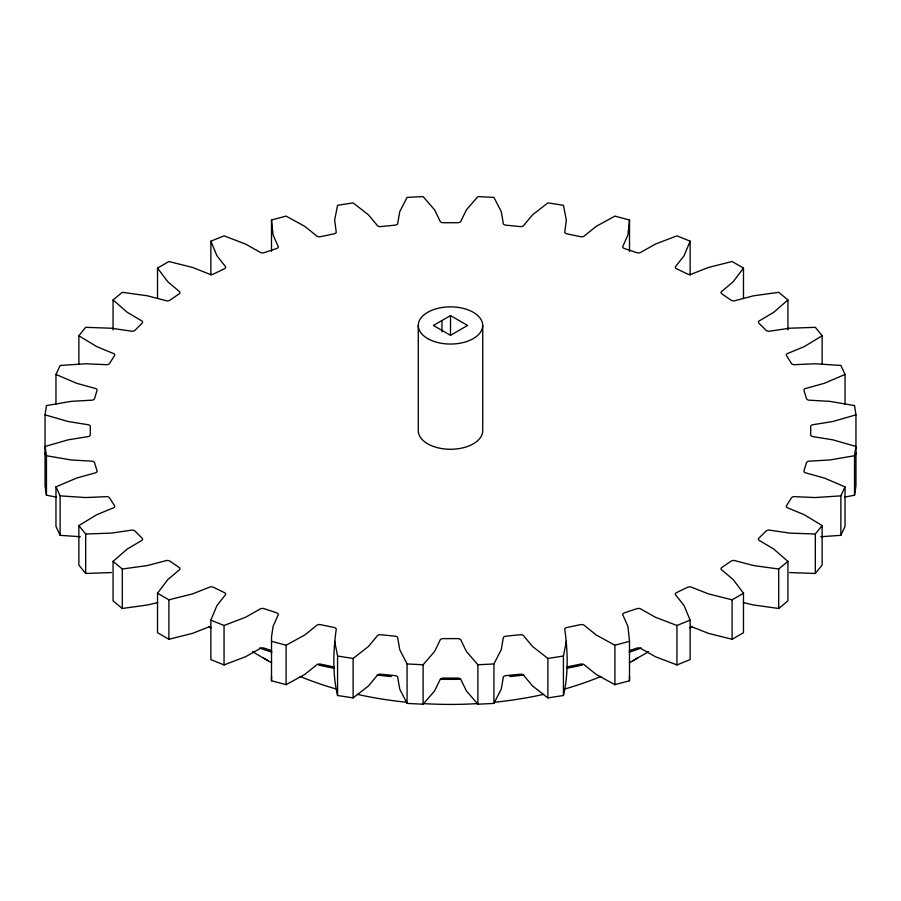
<?xml version="1.0" encoding="UTF-8"?>
<svg xmlns="http://www.w3.org/2000/svg" width="901" height="901" viewBox="0 0 901 901"><rect width="100%" height="100%" fill="white"/><g stroke="black" fill="none" stroke-linecap="round" stroke-linejoin="round"><path stroke-width="1.35" d="M333.989 666.943L320.621 664.127A3.356 1.937 0 0 0 316.262 665.22L304.797 674.432L286.09 684.681L271.494 680.751L271.539 636.759L273.071 626.432L277.925 615.439A3.356 1.937 0 0 0 276.573 612.815L264.252 608.704A3.356 1.937 0 0 0 259.623 609.335L245.556 617.264L224.056 625.485L210.868 620.158L216.882 605.675L224.98 595.336A3.356 1.937 0 0 0 224.428 592.61L213.526 587.328A3.356 1.937 0 0 0 208.784 587.486L192.555 593.883L168.892 599.818L157.517 593.252L167.8 579.591L178.882 570.22A3.356 1.937 0 0 0 179.153 567.484L170.007 561.188A3.356 1.937 0 0 0 165.288 560.872L147.381 565.546L122.299 569.015L113.064 561.402L127.3 548.991L141.029 540.87A3.356 1.937 0 0 0 142.133 538.201L135.015 531.083A3.356 1.937 0 0 0 130.465 530.306L111.42 533.11L85.674 534.011L78.871 525.587L96.621 514.786L112.591 508.164A3.356 1.937 0 0 0 114.472 505.652L109.607 497.938A3.356 1.937 0 0 0 105.361 496.699L85.764 497.555L60.13 495.865L55.963 486.889L76.698 478.037L94.414 473.115A3.356 1.937 0 0 0 97.026 470.829L94.549 462.731A3.356 1.937 0 0 0 90.742 461.098L71.179 459.972L46.458 455.737L45.05 446.479L68.127 439.834L87.059 436.771A3.356 1.937 0 0 0 90.314 434.778L90.314 426.556A3.356 1.937 0 0 0 87.059 424.562L68.127 421.499L45.05 414.854L46.458 405.596L71.179 401.362L90.742 400.235A3.356 1.937 0 0 0 94.549 398.602L97.026 390.516A3.356 1.937 0 0 0 94.414 388.218L76.698 383.308L55.963 374.444L60.13 365.468L85.764 363.779L105.361 364.635A3.356 1.937 0 0 0 109.607 363.407L114.472 355.681A3.356 1.937 0 0 0 112.591 353.169L96.621 346.547L78.871 335.746L85.674 327.322L111.42 328.234L130.465 331.039A3.356 1.937 0 0 0 135.015 330.25L142.133 323.132A3.356 1.937 0 0 0 141.029 320.463L127.3 312.343L113.064 299.932L122.299 292.318L147.381 295.798L165.288 300.461A3.356 1.937 0 0 0 170.007 300.146L179.153 293.85A3.356 1.937 0 0 0 178.882 291.113L167.8 281.743L157.517 268.093L168.892 261.515L192.555 267.451L208.784 273.848A3.356 1.937 0 0 0 213.526 274.005L224.428 268.735A3.356 1.937 0 0 0 224.98 266.009L216.882 255.659L210.868 241.186L224.056 235.848L245.556 244.07L259.623 251.998A3.356 1.937 0 0 0 264.252 252.629L276.573 248.53A3.356 1.937 0 0 0 277.925 245.894L273.071 234.902L271.494 220.035L286.09 216.105L304.797 226.365L316.262 235.578A3.356 1.937 0 0 0 320.621 236.659L333.989 233.855A3.356 1.937 0 0 0 336.129 231.399L334.654 220.092L337.571 205.293L353.113 202.883L368.464 214.855L376.978 225.081A3.356 1.937 0 0 0 380.954 226.59L394.965 225.16A3.356 1.937 0 0 0 397.791 222.964L399.751 211.667L407.072 197.398L423.11 196.587L434.62 209.91L439.936 220.835A3.356 1.937 0 0 0 443.382 222.716L457.618 222.716A3.356 1.937 0 0 0 461.064 220.835L466.38 209.91L477.89 196.587L493.928 197.398L501.249 211.667L503.209 222.964A3.356 1.937 0 0 0 506.035 225.16L520.046 226.59A3.356 1.937 0 0 0 524.022 225.081L532.536 214.855L547.887 202.883L563.429 205.293L566.346 220.092L564.871 231.399A3.356 1.937 0 0 0 567.011 233.855L580.379 236.659A3.356 1.937 0 0 0 584.738 235.578L596.203 226.365L614.91 216.105L629.506 220.035L629.506 251.334M271.494 680.751L271.539 676.212M629.506 220.035L627.929 234.902L623.075 245.894A3.356 1.937 0 0 0 624.427 248.53L636.748 252.629A3.356 1.937 0 0 0 641.377 251.998L655.444 244.07L676.944 235.848L690.132 241.186L690.132 275.199M690.132 241.186L684.118 255.659L676.02 266.009A3.356 1.937 0 0 0 676.572 268.735L687.474 274.005A3.356 1.937 0 0 0 692.216 273.848L708.445 267.451L732.108 261.515L743.483 268.093L733.2 281.743L722.118 291.113A3.356 1.937 0 0 0 721.847 293.85L730.993 300.146A3.356 1.937 0 0 0 735.712 300.461L753.619 295.798L778.701 292.318L787.936 299.932L773.7 312.343L759.971 320.463A3.356 1.937 0 0 0 758.867 323.132L765.985 330.25A3.356 1.937 0 0 0 770.535 331.039L789.58 328.234L815.326 327.322L822.129 335.746L804.379 346.547L788.409 353.169A3.356 1.937 0 0 0 786.528 355.681L791.393 363.407A3.356 1.937 0 0 0 795.639 364.635L815.236 363.779L840.87 365.468L845.037 374.444L824.302 383.308L806.586 388.218A3.356 1.937 0 0 0 803.974 390.516L806.451 398.602A3.356 1.937 0 0 0 810.258 400.235L829.821 401.362L854.542 405.596L855.95 414.854L832.873 421.499L813.941 424.562A3.356 1.937 0 0 0 810.686 426.556L810.686 434.778A3.356 1.937 0 0 0 813.941 436.771L832.873 439.834L855.95 446.479L854.542 455.737L829.821 459.972L810.258 461.098A3.356 1.937 0 0 0 806.451 462.731L803.974 470.829A3.356 1.937 0 0 0 806.586 473.115L824.302 478.037L845.037 486.889L840.87 495.865L815.236 497.555L795.639 496.699A3.356 1.937 0 0 0 791.393 497.938L786.528 505.652A3.356 1.937 0 0 0 788.409 508.164L804.379 514.786L822.129 525.587L815.326 534.011L789.58 533.11L770.535 530.306A3.356 1.937 0 0 0 765.985 531.083L758.867 538.201A3.356 1.937 0 0 0 759.971 540.87L773.7 548.991L787.936 561.402L778.701 569.015L753.619 565.546L735.712 560.872A3.356 1.937 0 0 0 730.993 561.188L721.847 567.484A3.356 1.937 0 0 0 722.118 570.22L733.2 579.591L743.483 593.252L732.108 599.818L708.445 593.883L692.216 587.486A3.356 1.937 0 0 0 687.474 587.328L676.572 592.61A3.356 1.937 0 0 0 676.02 595.336L684.118 605.675L690.132 620.158L676.944 625.485L655.444 617.264L641.377 609.335A3.356 1.937 0 0 0 636.748 608.704L624.427 612.815A3.356 1.937 0 0 0 623.075 615.439L627.929 626.432L629.506 641.298L614.91 645.229L596.203 634.98L584.738 625.756A3.356 1.937 0 0 0 580.379 624.675L567.011 627.479A3.356 1.937 0 0 0 564.871 629.934C567.776 651.367 568.554 674.32 563.429 695.504L547.887 697.903L532.536 685.943L524.022 675.716A3.356 1.937 0 0 0 520.046 674.207L506.035 675.626A3.356 1.937 0 0 0 503.209 677.834L501.249 689.119L493.928 703.399L477.89 704.21L466.38 690.887L461.064 679.962A3.356 1.937 0 0 0 457.618 678.081L443.382 678.081A3.356 1.937 0 0 0 439.936 679.962L434.62 690.887L423.11 704.21L407.072 703.399L399.751 689.119L397.791 677.834A3.356 1.937 0 0 0 394.965 675.626L380.954 674.207A3.356 1.937 0 0 0 376.978 675.716L368.464 685.943L353.113 697.903L337.571 695.504C332.446 674.32 333.224 651.367 336.129 629.934A3.356 1.937 0 0 0 333.989 627.479L320.621 624.675A3.356 1.937 0 0 0 316.262 625.756L304.797 634.98L286.09 645.229L271.494 641.298M45.05 454.307L45.455 451.66M844.474 497.149L854.542 495.201L855.95 485.943L855.95 414.854M566.346 641.253L563.429 656.041L563.429 695.504M820.743 536.726L840.87 535.329L845.037 526.353L845.037 486.889M493.928 703.399L493.928 663.947L501.249 649.666L503.209 638.37A3.356 1.937 0 0 1 506.035 636.174L520.046 634.743A3.356 1.937 0 0 1 524.022 636.252L532.536 646.479L547.887 658.451L563.429 656.041M789.58 572.563L815.326 573.475L822.129 565.051L822.129 525.587M423.11 704.21L423.11 664.758L434.62 651.423L439.936 640.498A3.356 1.937 0 0 1 443.382 638.618L457.618 638.618A3.356 1.937 0 0 1 461.064 640.498L466.38 651.423L477.89 664.758L477.89 704.21M743.269 602.611L753.619 604.999L778.701 608.479L787.936 600.866L787.936 561.402M334.654 641.253L337.571 656.041L353.113 658.451L368.464 646.479L376.978 636.252A3.356 1.937 0 0 1 380.954 634.743L394.965 636.174A3.356 1.937 0 0 1 397.791 638.37L399.751 649.666L407.072 663.947L407.072 703.399M450.5 315.587L433.415 325.452L450.5 335.318L467.585 325.452L450.5 315.587L450.5 335.228M632.739 660.838L648.517 651.727M689.783 627.896L692.216 626.499M690.763 626.398A3.356 1.937 0 0 1 692.216 626.95L708.445 633.347L732.108 639.282L743.483 632.705L743.483 593.252M629.36 650.623L636.748 648.157A3.356 1.937 0 0 1 641.377 648.799L655.444 656.728L676.944 664.938L690.132 659.611L690.132 620.158M210.868 620.158L210.868 659.611L224.056 664.938L245.556 656.728L259.623 648.799A3.356 1.937 0 0 1 264.252 648.157L271.64 650.623M567.011 666.943L580.379 664.127A3.356 1.937 0 0 1 584.738 665.22L596.203 674.432L614.91 684.681L629.506 680.751L629.506 641.298M157.731 602.611L147.381 604.999L122.299 608.479L113.064 600.866L113.064 561.402M157.517 593.252L157.517 632.705L168.892 639.282L192.555 633.347L208.784 626.95A3.356 1.937 0 0 1 210.237 626.398M111.42 572.563L85.674 573.475L78.871 565.051L78.871 525.587M477.89 664.758L493.928 663.947M407.072 663.947L423.11 664.758M80.257 536.726L60.13 535.329L55.963 526.353L55.963 486.889M56.526 497.149L46.458 495.201L45.05 485.943L45.05 414.854M208.784 626.499L211.217 627.896M252.483 651.727L268.261 660.838M855.545 451.66L855.95 454.307M629.461 676.212L629.506 680.751M854.542 455.737L854.542 495.201M845.037 374.444L845.037 404.38M840.87 495.865L840.87 535.329M822.129 335.746L822.129 364.319M815.326 534.011L815.326 573.475M787.936 299.932L787.936 329.867M778.701 569.015L778.701 608.479M743.483 268.093L743.483 298.017M732.108 599.818L732.108 639.282M676.944 625.485L676.944 664.938M614.91 645.229L614.91 684.681M547.887 658.451L547.887 697.903M482.722 325.452L482.722 430.667A32.222 18.594 0 0 1 450.5 449.272A32.222 18.594 0 0 1 418.278 430.667L418.278 325.452M441.952 320.519L441.952 331.737M353.113 658.451L353.113 697.903M337.571 656.041L337.571 695.504M286.09 645.229L286.09 684.681M271.494 220.035L271.494 251.334M224.056 625.485L224.056 664.938M210.868 241.186L210.868 275.199M168.892 599.818L168.892 639.282M157.517 268.093L157.517 298.017M122.299 569.015L122.299 608.479M113.064 299.932L113.064 329.867M85.674 534.011L85.674 573.475M78.871 335.746L78.871 364.319M60.13 495.865L60.13 535.329M55.963 374.444L55.963 404.38M46.458 455.737L46.458 495.201M637.784 657.843A257.731 148.8 0 0 1 629.337 662.764M600.911 676.448A257.731 148.8 0 0 1 565.22 688.86M543.652 694.356A257.731 148.8 0 0 1 495.313 702.149M477.125 703.625A257.731 148.8 0 0 1 423.875 703.625M405.687 702.149A257.731 148.8 0 0 1 357.348 694.356M335.78 688.86A257.731 148.8 0 0 1 300.089 676.448M271.663 662.764A257.731 148.8 0 0 1 263.216 657.843M641.309 648.033A362.439 209.246 0 0 1 629.168 652.178M582.283 665.051A362.439 209.246 0 0 1 566.909 668.294M523.74 675.063A362.439 209.246 0 0 1 509.775 676.561M460.332 679.298A362.439 209.246 0 0 1 440.668 679.298M391.225 676.561A362.439 209.246 0 0 1 377.26 675.063M334.091 668.294A362.439 209.246 0 0 1 318.717 665.051M271.832 652.178A362.439 209.246 0 0 1 259.691 648.033M427.716 338.607A32.222 18.594 0 0 0 481.618 330.262A32.222 18.594 0 0 0 442.166 307.489A32.222 18.594 0 0 0 427.716 338.607"/></g></svg>
